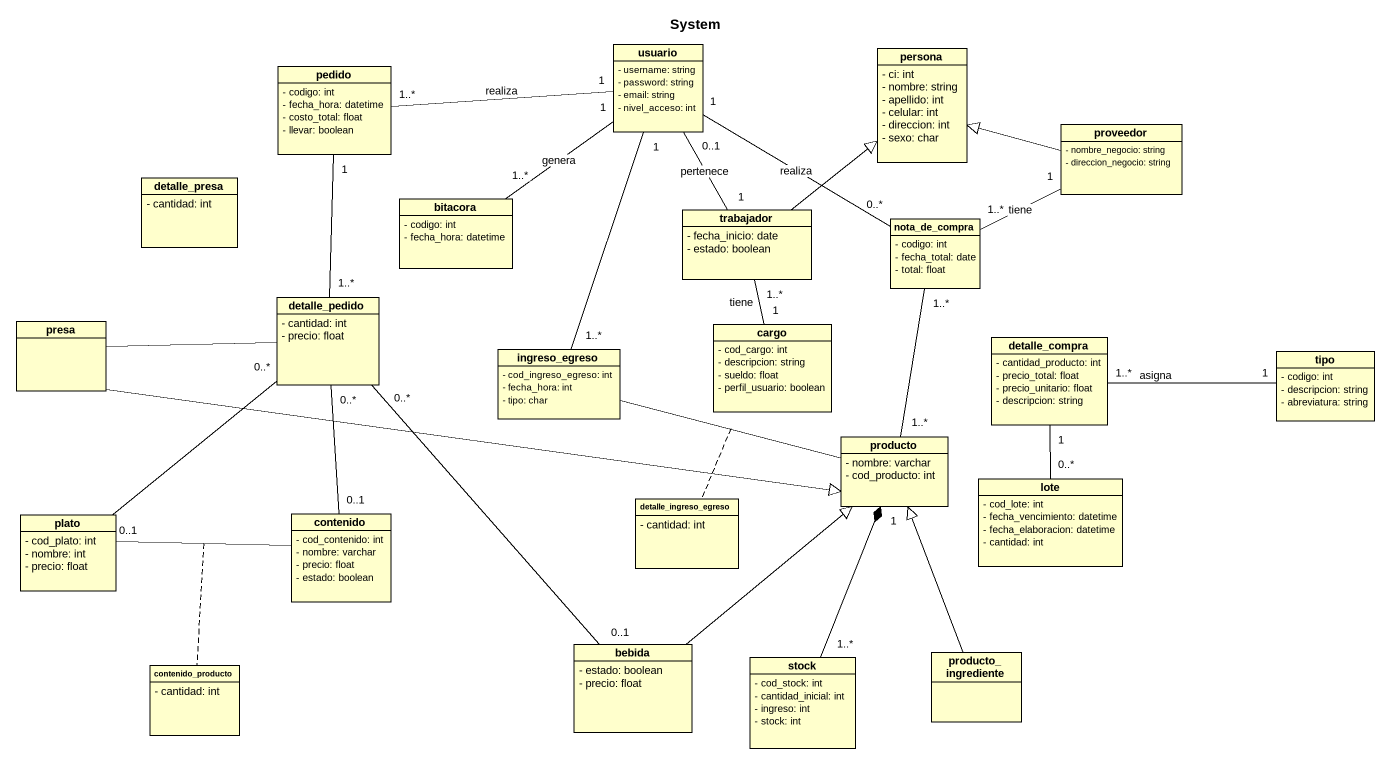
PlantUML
@startuml
title System
hide circle
hide empty members
skinparam classAttributeIconSize 0
class usuario {
  - username: string
  - password: string
  - email: string
  - nivel_acceso: int
}
class persona {
  - ci: int
  - nombre: string
  - apellido: int
  - celular: int
  - direccion: int
  - sexo: char
}
class pedido {
  - codigo: int
  - fecha_hora: datetime
  - costo_total: float
  - llevar: boolean
}
class proveedor {
  - nombre_negocio: string
  - direccion_negocio: string
}
class detalle_presa {
  - cantidad: int
}
class bitacora {
  - codigo: int
  - fecha_hora: datetime
}
class trabajador {
  - fecha_inicio: date
  - estado: boolean
}
class nota_de_compra {
  - codigo: int
  - fecha_total: date
  - total: float
}
class presa
class detalle_pedido {
  - cantidad: int
  - precio: float
}
class cargo {
  - cod_cargo: int
  - descripcion: string
  - sueldo: float
  - perfil_usuario: boolean
}
class ingreso_egreso {
  - cod_ingreso_egreso: int
  - fecha_hora: int
  - tipo: char
}
class detalle_compra {
  - cantidad_producto: int
  - precio_total: float
  - precio_unitario: float
  - descripcion: string
}
class tipo {
  - codigo: int
  - descripcion: string
  - abreviatura: string
}
class producto {
  - nombre: varchar
  - cod_producto: int
}
class detalle_ingreso_egreso {
  - cantidad: int
}
class lote {
  - cod_lote: int
  - fecha_vencimiento: datetime
  - fecha_elaboracion: datetime
  - cantidad: int
}
class plato {
  - cod_plato: int
  - nombre: int
  - precio: float
}
class contenido {
  - cod_contenido: int
  - nombre: varchar
  - precio: float
  - estado: boolean
}
class bebida {
  - estado: boolean
  - precio: float
}
class contenido_producto {
  - cantidad: int
}
class stock {
  - cod_stock: int
  - cantidad_inicial: int
  - ingreso: int
  - stock: int
}
class producto_ingrediente
usuario "1" -- "1..*" bitacora : genera
usuario "0..1" -- "1" trabajador : pertenece
usuario "1" -right- "0..*" nota_de_compra : realiza
usuario "1" -- "1..*" ingreso_egreso
pedido "1..*" -right- "1" usuario : realiza
pedido "1" -- "1..*" detalle_pedido
proveedor -left-|> persona
proveedor "1" -left- "1..*" nota_de_compra : tiene
trabajador -up-|> persona
trabajador "1..*" -- "1" cargo : tiene
nota_de_compra "1..*" -- "1..*" producto
presa -right- detalle_pedido
presa -right-|> producto
detalle_pedido "0..*" -- "0..1" plato
detalle_pedido "0..*" -- "0..1" contenido
detalle_pedido "0..*" -- "0..1" bebida
ingreso_egreso -right- producto
(ingreso_egreso, producto) .. detalle_ingreso_egreso
detalle_compra "1" -- "0..*" lote
tipo "1" -left- "1..*" detalle_compra : asigna
contenido -left- plato
(contenido, plato) .. contenido_producto
bebida -up-|> producto
stock "1..*" -up-* "1" producto
producto_ingrediente -up-|> producto
@enduml
